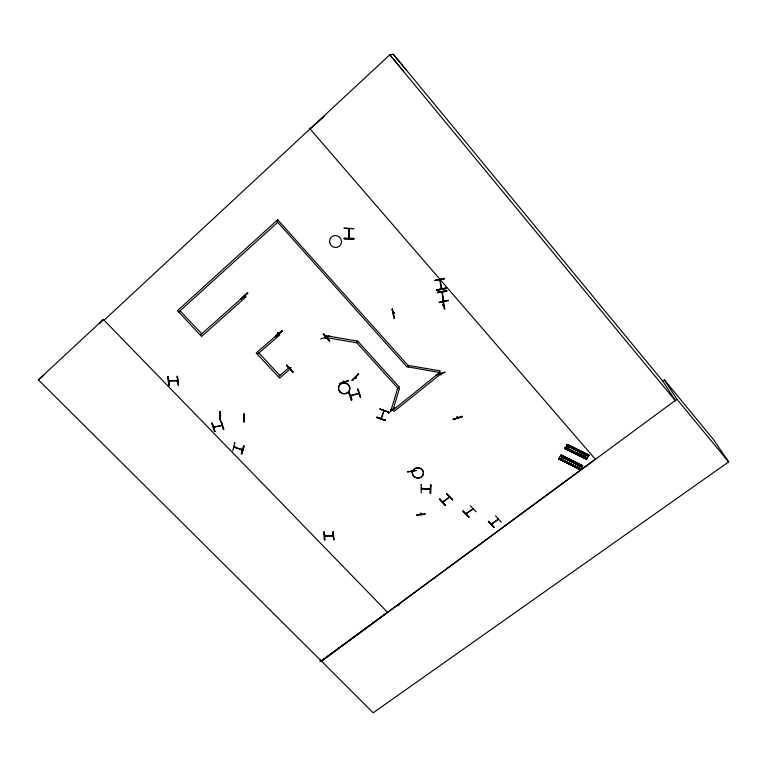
<?xml version="1.0" encoding="UTF-8"?>
<svg xmlns="http://www.w3.org/2000/svg" width="767" height="767" viewBox="0 0 767 767"><rect width="100%" height="100%" fill="white"/><g stroke="black" fill="none" stroke-linecap="round" stroke-linejoin="round"><path stroke-width="1.15" d="M439.827 498.857L439.443 499.355L445.186 505.587L445.56 505.089M446.269 287.913L436.854 289.859M353.884 238.412L344.191 238.364L353.836 238.508L353.836 239.045L344.182 238.786L344.239 238.154M344.23 228.547L344.23 228.01L353.951 228.662L344.239 228.441M466.988 513.372L466.125 513.823M348.841 238.374L348.774 237.358M348.899 228.671L348.793 238.173M348.956 229.64L348.832 228.729L349.225 238.355M349.234 238.182L349.244 237.195M348.841 229.554L349.234 228.681M436.155 375.255L444.937 372.158M472.319 509.365L473.018 509.23L472.683 508.511M443.288 501.187L443.527 501.829L442.971 501.858M443.479 501.407L443.479 501.81M442.684 501.541L442.847 502.308L449.548 497.16L449.213 496.565M444.582 278.747L435.119 280.482L444.582 278.747L444.496 278.229L435.09 280.338M444.026 301.23L443.796 300.089M443.662 301.326L443.47 300.146M492.251 523.89L491.609 524.388L491.331 523.775M219.976 411.534L220.167 419.865M220.752 415.791L220.762 415.503M442.492 304.969L443.384 304.48L442.492 304.806M442.703 299.916L444.314 309.197L444.841 309.111L443.182 299.935L442.703 300.041M498.349 519.393L498.425 518.875M440.421 373.903L440.766 374.641M440.651 374.68L440.728 373.529M441.063 374.612L440.795 373.625M443.604 301.201L442.3 291.853M441.917 292.189L442.473 292.994M441.754 288.823L441.524 287.683M391.237 409.415L392.905 410.153L439.616 372.541L439.942 370.605M243.753 417.373L243.753 417.66M441.38 288.919L441.198 287.74M392.944 409.904L394.075 411.438L440.795 373.903L439.625 372.302M244.04 422.003L244.29 413.499L244.127 421.831M244.107 421.984L244.309 413.518M412.378 472.165L411.831 471.484M439.788 280.492L439.625 279.715M421.102 484.686L421.256 492.836M421.649 488.243L421.457 489.001L422.377 488.646M441.725 288.651L440.037 279.476M420.565 514.302L420.805 513.248M429.568 488.934L429.578 488.531M430.201 488.56L430.335 489.327L429.405 488.924M430.565 484.869L430.229 493.219L430.728 493.239L430.987 485.051M430.623 485.032L430.239 493.018M437.411 292.773L446.854 291.239L437.324 292.438L446.758 290.722L446.854 291.239M430.508 484.859L430.996 485.07M429.482 488.617L429.549 489.298M344.191 238.758L353.836 238.997M436.922 290.252L446.365 288.517L436.922 290.252L436.835 289.619M425.158 513.583L416.452 514.878M420.978 513.871L420.997 514.235M422.358 488.349L422.233 489.068L422.272 488.263M420.431 513.391L420.661 514.091M420.537 513.938L420.508 513.296M420.949 513.967L420.786 513.622M421.505 484.543L421.064 484.706M421.62 489.001L421.466 488.32M416.404 470.545L407.565 472.041M390.393 409.53L391.122 410.211M411.908 471.897L412.023 471.964M412.301 472.261L412.167 471.101M411.994 472.309L412.243 471.264M411.802 471.331L411.86 471.149M343.856 382.139L343.511 381.065M245.267 296.752L244.855 297.126L244.481 296.11M439.616 372.541L408.207 366.942M276.456 220.867L407.037 366.981L408.504 365.245M257.559 354.114L279.763 335.016L277.903 332.811L278.239 332.437M290.664 368.62L279.658 378.102L256.188 353.012L278.526 333.674L278.191 332.6M392.905 410.153L399.511 388.284M391.199 409.674L397.757 388.035L399.147 386.693M399.482 388.533L397.795 387.795M380.959 418.696L381.343 417.584M326.483 335.543L326.234 337.269M388.476 412.243L379.914 408.974L388.524 412.032M397.757 388.035L356.876 342.791L357.211 340.855M385.437 420.095L385.235 420.709L376.674 417.612L376.856 417.047M384.018 411.448L384.018 410.661L381.266 418.801M408.178 367.172L408.475 365.466L439.942 370.835M351.42 395.456L350.442 395.973M393.912 318.209L392.148 309.13L394.296 318.132M350.596 395.925L359.09 393.509L358.323 393.72M394.334 312.984L393.471 313.454M394.593 313.425L394.535 313.109M662.554 381.391L664.443 379.981L713.578 439.635L728.65 461.907L373.155 712.811L321.373 661.058L595.307 459.174L309.293 128.041M320.491 659.399L320.021 661.681L387.536 612.296L103.363 319.446L99.537 323.693M392.541 309.063L394.382 318.142M222.133 425.58L213.542 427.161L214.702 427.066M221.26 425.426L222.046 425.292M380.94 418.494L381.41 418.667M334.057 539.747L333.089 531.684M333.405 535.587L333.137 536.056L333.204 535.232M332.36 535.673L332.399 535.433M332.533 536.018L332.6 535.241M324.422 531.809L323.885 532.03L324.441 539.882L324.911 539.671M360.48 397.479L357.614 389.128L358.103 388.994L360.519 397.316M325.668 535.529L325.438 536.162L325.505 535.347M324.93 535.749L324.729 535.433M324.355 531.828L324.46 539.853M348.956 391.458L348.429 391.764L351.305 400.086L351.832 399.789M358.179 373.951L351.842 380.192L352.216 380.537L358.515 374.286L358.151 373.941M348.889 391.486L351.765 399.818M351.363 395.667L351.324 395.168M355.936 378.15L355.322 377.594L356.051 378.016M234.644 442.99L232.737 450.948M242.257 449.941L233.877 447.228L234.798 447.564L235.028 447.027M339.455 383.548L347.997 380.585M242.525 449.683C240.483 448.551 242.516 451.13 242.602 449.337M243.743 445.713L241.327 453.738L241.806 453.891L244.117 446.02L241.806 453.872M326.071 337.557L356.876 342.791L358.285 341.44M220.129 415.666L220.58 415.704M588.26 456.442L588.625 455.847L566.765 445.301L588.27 456.432L588.615 455.876L566.928 445.234L566.66 445.694M588.711 455.713L589.075 455.119L567.427 444.409L564.752 448.743L586.381 459.423L588.826 455.272M580.14 469.481L558.597 458.867L561.118 454.984L582.69 465.636L580.14 469.481L558.597 458.867L580.063 469.826M580.446 469.193L580.811 468.608L559.258 457.976L558.597 458.963M582.479 465.857L560.898 455.147L582.508 465.818L582.211 466.422L560.456 455.876L581.894 466.93L582.239 466.355M347.95 380.748L348.141 381.209L339.599 384.162L339.474 383.615M243.638 417.584L244.088 417.622M565.106 448.177L586.726 458.867L587.186 458.12L565.557 447.42L565.202 448.014L586.86 458.666L565.26 447.928L565.557 447.42M588.73 455.703L567.206 444.572L588.845 455.387M567.427 444.429L589.066 455.147M558.903 458.57L580.514 469.107L559.038 458.244M560.322 456.288L582.057 466.547L560.447 455.982M561.118 454.984L582.632 465.732M443.537 304.787L442.626 304.566M380.998 418.609L383.989 410.748M329.503 341.085L323.271 334.163L329.503 341.085L329.887 340.759L323.655 333.827L323.271 334.163M290.751 367.594L290.175 368.668L290.961 367.834M329.359 335.86L320.711 338.928M326.493 337.748L325.285 338.487L325.198 337.432M325.582 338.381L324.892 337.538L325.544 338.295M379.895 409.079L388.524 412.109M176.899 380.978L176.746 380.518L177.704 380.863M350.394 395.619L358.87 393.174M488.589 521.186L493.89 527.619L488.301 521.407L494.255 527.121M462.952 511.234L468.982 517.188L462.923 511.273L463.287 510.784M213.696 427.123L221.951 425.311M463.239 511.014L468.982 517.188M586.506 459.107L565.116 448.149M587.158 458.187L565.509 447.525M560.351 456.26L581.894 466.93M560.792 455.531L582.383 466.135M580.351 469.356L558.76 458.8M293.195 371.765L292.745 372.235L286.532 365.456L286.973 364.996M449.031 497.246L442.664 502.021M449.625 497.15L449.347 496.575M445.502 505.309L439.769 499.049L445.56 505.3M466.029 513.622L472.903 508.837M278.565 376.568L289.447 367.307M473.086 509.163L472.808 508.531M492.299 523.525L492.107 523.315M498.445 519.364L498.157 518.713L498.377 519.422L497.591 519.432M241.423 453.556L243.781 445.905M279.859 375.466L258.853 352.993M241.941 449.031L241.826 449.433M234.99 446.912L234.625 447.554L233.993 446.921M234.127 446.634L233.983 447.295L234.328 446.605M235.095 442.971L234.587 443M282.198 330.443L275.324 336.377L275.679 336.761L282.477 330.951L282.122 330.577L275.324 336.377M394.506 313.272L393.653 313.377M220.848 421.15L223.533 429.367M278.536 333.511L277.894 332.897M215.038 431.275L214.453 431.553L211.778 423.326M567.11 449.414L569.411 445.656M560.811 459.951L563.093 456.231M220.292 411.4L220.014 420.009L219.937 411.553M576.525 454.074L578.836 450.334M570.188 464.581L572.489 460.871M578.711 455.157L581.031 451.418M572.374 465.665L574.675 461.945M212.334 423.068L211.759 423.346M580.667 456.116L582.987 452.377M574.32 466.614L576.621 462.904M582.853 457.199L585.173 453.46M576.496 467.688L578.797 463.977M584.32 457.928L586.64 454.189M577.954 468.407L580.264 464.697M168.778 381.257L169.9 380.978M339.819 391.956L339.896 391.87A5.724 5.398 16.9 0 1 342.954 383.078A5.705 5.379 16.9 0 1 349.56 390.144A5.705 5.379 16.9 0 1 339.934 391.784A5.705 5.379 16.9 0 1 342.993 382.973A5.724 5.398 16.9 0 1 349.541 390.269A5.724 5.398 16.9 0 1 339.886 391.908L339.867 391.908M178.26 385.044L177.1 376.357L177.599 376.338L178.385 384.89M177.474 310.645L201.558 336.483L245.958 296.944M247.703 293.243L247.348 292.85L240.56 298.814L240.915 299.197L247.799 293.119M292.754 372.225L286.57 365.418M293.071 371.947L286.82 365.207M200.475 334.949L244.702 295.573M240.963 299.044L247.626 293.128M168.261 376.559L167.637 376.741L168.817 385.408L169.44 385.235M324.729 535.817L333.3 535.702M441.303 288.728L439.683 279.639M201.75 333.818L180.015 310.846M441.955 292.256L443.642 301.23M277.74 222.296L178.749 311.996M177.282 310.836L277.817 219.63M430.239 489.317L421.457 489.001M352.216 380.537L358.467 374.21M390.815 409.386L391.055 410.144M388.428 413.471L394.775 407.382M321.373 661.058L38.35 379.866L103.401 319.398M351.717 399.952L348.793 391.64M310.031 128.894L324.431 116.325M275.679 336.742L282.477 330.941M325.582 338.094L326.205 337.566M289.974 368.361L290.655 367.786M38.35 379.866L43.786 375.408M440.2 280.617L440.066 279.6M442.482 293.09L442.348 292.083M446.643 493.862L452.77 499.835L446.643 493.66M473.028 509.115L466.298 513.775M470.257 505.741L476.221 511.771M498.272 519.038L491.369 524.149M498.473 519.297L491.637 524.312L491.417 523.602M501.234 522.154L495.53 515.836M321.325 661.317L676.973 399.233L664.443 379.981M397.766 605.844L399.693 604.425M449.059 497.639L448.743 496.93M446.739 493.766L452.453 500.036M169.286 385.35L168.107 376.683L169.315 385.389M466.633 513.497L466.796 513.152M497.812 519.777L497.543 519.058M339.407 383.701L347.988 380.768M436.03 374.91L444.956 372.359M456.969 416.98L457.602 417.67L457.266 416.663M461.801 416.395L461.974 416.845L453.287 419.664L453.124 419.098M177.522 380.911L168.721 380.863L177.599 380.499M220.752 421.323L221.222 421.198L223.897 429.443L223.427 429.549M436.826 289.744L446.269 288.028L446.365 288.545M437.334 292.467L446.768 290.751M392.1 309.159L392.618 309.063M442.53 304.633L443.345 304.451M393.567 313.435L394.401 313.291M407.488 471.705L416.318 470.344M357.7 389.08L360.605 397.421M416.529 515.529L425.234 514.226M355.543 377.374L356.109 377.834M421.629 488.589L430.277 489.001M220.838 421.275L223.561 429.491M324.748 536.095L333.223 535.97M244.798 297.04L244.261 296.407M177.206 376.338L178.356 385.015M457.314 417.89L457.381 417.037M326.397 335.745L357.144 341.066M234.05 446.979L242.439 449.654M566.765 445.301L588.442 456.039M566.755 445.406L588.394 456.116M566.679 445.646L588.318 456.355M565.337 447.592L587.004 458.311L565.337 447.688M564.896 448.321L586.678 458.944M390.681 409.386L391.333 409.875M103.363 319.446L104.091 320.194L389.837 54.773L393.279 54.189L663.004 381.4L674.672 399.454M289.341 367.537L290.559 368.85M244.548 295.755L245.814 297.126M492.337 523.842L491.896 523.247M278.2 332.686L278.776 333.309M244.491 296.196L245.076 296.839M358.227 341.66L399.108 386.932M277.692 219.765L408.408 365.859M403.528 71.245L389.837 54.773L675.698 401.112M393.193 54.208L406.069 69.711M676.973 399.233L728.65 461.907M343.367 382.139L343.185 381.448M343.482 381.343L343.789 382.091M461.955 416.778L453.172 419.367L461.792 416.213M440.737 374.747L440.392 374.114M448.542 300.511L439.213 302.649L439.117 302.14L448.522 300.319M324.364 532.03L324.92 539.872M333.703 539.728L333.127 531.867L333.578 539.757M466.403 513.756L466.115 513.449M449.548 496.795L449.548 497.16M385.389 420.278L376.808 417.238L385.408 420.268M214.894 431.418L212.191 423.211L214.827 431.457M329.685 242.631A6.059 5.906 46.7 0 0 339.541 246.073A6.059 5.906 46.7 0 0 337.375 235.881A6.059 5.906 46.7 0 0 329.685 242.631M414.736 477.199A5.58 5.129 4.7 0 0 423.451 473.479A5.58 5.129 4.7 0 0 415.493 468.349A5.58 5.129 4.7 0 0 414.736 477.199M414.755 477.045A5.561 5.12 4.7 0 0 423.451 473.335A5.561 5.12 4.7 0 0 415.513 468.215A5.561 5.12 4.7 0 0 414.755 477.045"/></g></svg>
